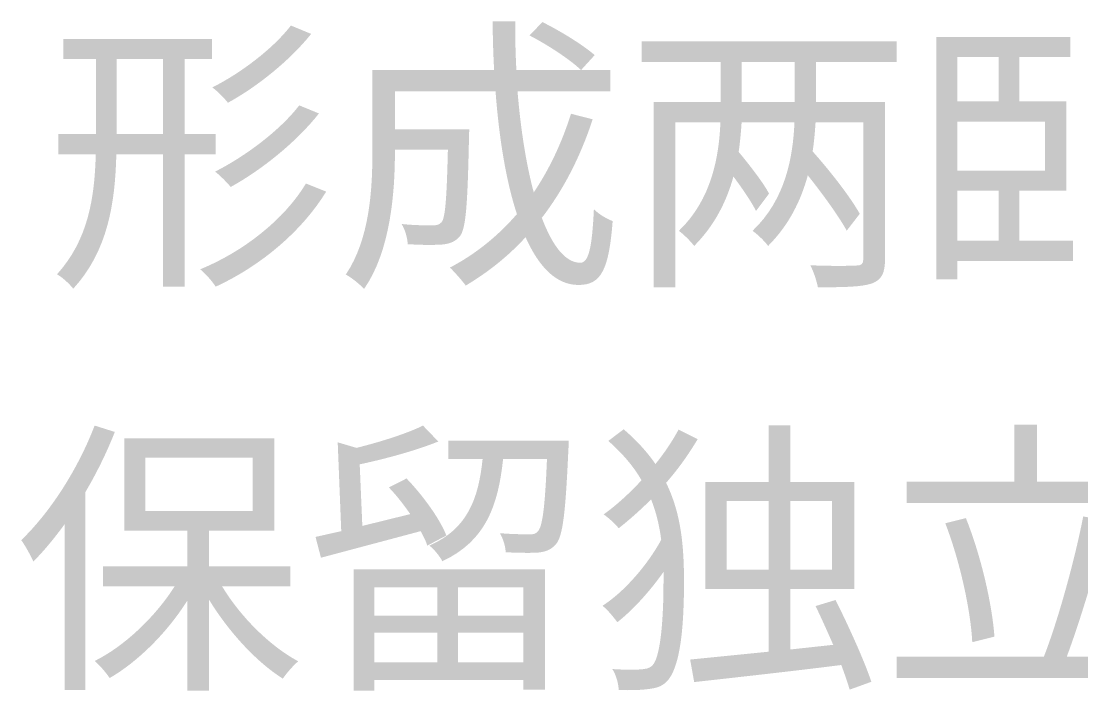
# Model space of a CAD drawing. Header units: millimetres. Extents: x -4600 to 229000, y -4300 to 19460.
# Drawn here: x 61454 to 62505, y 14572 to 15235 of the extents above; entities that cross this region are included whole.
import ezdxf

# ---------------------------------------------------------------- set-up
doc = ezdxf.new("R2010")
doc.units = ezdxf.units.MM
doc.header["$LTSCALE"] = 100
doc.layers.add('A-NOTE', color=7, linetype='Continuous', lineweight=18)

# ---------------------------------------------------------------- blocks, each defined once
blk = doc.blocks.new('A02_SHEET')
at = {"layer": 'A-NOTE'}
h = blk.add_hatch(color=256, dxfattribs=at)
edge = h.paths.add_edge_path()
edge.add_spline(control_points=[(21921, 15235.4), (21921, 15219), (21921.6, 15202.7), (21922.4, 15187)], knot_values=[0, 0, 0, 0, 1, 1, 1, 1], degree=3, periodic=0)
edge.add_line((21922.4, 15187), (21801.8, 15187))
edge.add_line((21801.8, 15187), (21801.8, 15106.4))
edge.add_spline(control_points=[(21801.8, 15106.4), (21801.8, 15069.2), (21799.2, 15019.6), (21775.4, 14984.4)], knot_values=[0, 0, 0, 0, 1, 1, 1, 1], degree=3, periodic=0)
edge.add_spline(control_points=[(21775.4, 14984.4), (21780.6, 14981.8), (21789.8, 14974.4), (21793.5, 14970.1)], knot_values=[0, 0, 0, 0, 1, 1, 1, 1], degree=3, periodic=0)
edge.add_spline(control_points=[(21793.5, 14970.1), (21819.8, 15007.9), (21824.1, 15065.8), (21824.1, 15106.2)], knot_values=[0, 0, 0, 0, 1, 1, 1, 1], degree=3, periodic=0)
edge.add_line((21824.1, 15106.2), (21824.1, 15108.2))
edge.add_line((21824.1, 15108.2), (21876.6, 15108.2))
edge.add_spline(control_points=[(21876.6, 15108.2), (21875.4, 15058.9), (21874, 15040.6), (21870.3, 15036.3), (21868, 15033.7), (21865.4, 15033.1), (21861.1, 15033.1), (21856.2, 15033.1), (21843.9, 15033.1), (21830.7, 15034.5)], knot_values=[0, 0, 0, 0, 1, 1, 1, 2, 2, 2, 3, 3, 3, 3], degree=3, periodic=0)
edge.add_spline(control_points=[(21830.7, 15034.5), (21834.2, 15029.1), (21836.5, 15020.5), (21836.8, 15014.5)], knot_values=[0, 0, 0, 0, 1, 1, 1, 1], degree=3, periodic=0)
edge.add_spline(control_points=[(21836.8, 15014.5), (21850.8, 15013.6), (21864, 15013.6), (21871.4, 15014.2)], knot_values=[0, 0, 0, 0, 1, 1, 1, 1], degree=3, periodic=0)
edge.add_spline(control_points=[(21871.4, 15014.2), (21879.2, 15015.1), (21884, 15017.1), (21888.6, 15022.5)], knot_values=[0, 0, 0, 0, 1, 1, 1, 1], degree=3, periodic=0)
edge.add_spline(control_points=[(21888.6, 15022.5), (21894.6, 15030.2), (21896.1, 15054.6), (21897.5, 15119.1)], knot_values=[0, 0, 0, 0, 1, 1, 1, 1], degree=3, periodic=0)
edge.add_spline(control_points=[(21897.5, 15119.1), (21897.5, 15121.9), (21897.8, 15128.2), (21897.8, 15128.2)], knot_values=[0, 0, 0, 0, 1, 1, 1, 1], degree=3, periodic=0)
edge.add_line((21897.8, 15128.2), (21824.1, 15128.2))
edge.add_line((21824.1, 15128.2), (21824.1, 15166))
edge.add_line((21824.1, 15166), (21923.8, 15166))
edge.add_spline(control_points=[(21923.8, 15166), (21927.3, 15119.6), (21934.2, 15077.2), (21945, 15044.3)], knot_values=[0, 0, 0, 0, 1, 1, 1, 1], degree=3, periodic=0)
edge.add_spline(control_points=[(21945, 15044.3), (21926.1, 15022.5), (21904.1, 15004.7), (21878.6, 14991.3)], knot_values=[0, 0, 0, 0, 1, 1, 1, 1], degree=3, periodic=0)
edge.add_spline(control_points=[(21878.6, 14991.3), (21883.2, 14987), (21890.9, 14978.1), (21894.3, 14973.5)], knot_values=[0, 0, 0, 0, 1, 1, 1, 1], degree=3, periodic=0)
edge.add_spline(control_points=[(21894.3, 14973.5), (21916.4, 14986.7), (21936.2, 15002.4), (21953.6, 15021.4)], knot_values=[0, 0, 0, 0, 1, 1, 1, 1], degree=3, periodic=0)
edge.add_spline(control_points=[(21953.6, 15021.4), (21966.8, 14991.8), (21984, 14974.1), (22006.1, 14974.1), (22028.1, 14974.1), (22036.2, 14988.4), (22039.9, 15037.4)], knot_values=[0, 0, 0, 0, 1, 1, 1, 2, 2, 2, 2], degree=3, periodic=0)
edge.add_spline(control_points=[(22039.9, 15037.4), (22034.1, 15039.4), (22026.1, 15044.3), (22021.3, 15049.1)], knot_values=[0, 0, 0, 0, 1, 1, 1, 1], degree=3, periodic=0)
edge.add_spline(control_points=[(22021.3, 15049.1), (22019.5, 15011), (22016.1, 14996.1), (22007.8, 14996.1), (21993.2, 14996.1), (21980.3, 15012.5), (21969.7, 15040.6)], knot_values=[0, 0, 0, 0, 1, 1, 1, 2, 2, 2, 2], degree=3, periodic=0)
edge.add_spline(control_points=[(21969.7, 15040.6), (21990.9, 15068.1), (22007.8, 15100.7), (22020.1, 15138.2)], knot_values=[0, 0, 0, 0, 1, 1, 1, 1], degree=3, periodic=0)
edge.add_line((22020.1, 15138.2), (21998.6, 15143.7))
edge.add_spline(control_points=[(21998.6, 15143.7), (21989.5, 15114.8), (21977.1, 15088.7), (21961.7, 15065.8)], knot_values=[0, 0, 0, 0, 1, 1, 1, 1], degree=3, periodic=0)
edge.add_spline(control_points=[(21961.7, 15065.8), (21954.2, 15093.6), (21948.8, 15127.6), (21945.6, 15166)], knot_values=[0, 0, 0, 0, 1, 1, 1, 1], degree=3, periodic=0)
edge.add_line((21945.6, 15166), (22037.6, 15166))
edge.add_line((22037.6, 15166), (22037.6, 15187))
edge.add_line((22037.6, 15187), (21944.5, 15187))
edge.add_spline(control_points=[(21944.5, 15187), (21943.6, 15202.7), (21943.3, 15218.8), (21943.3, 15235.4)], knot_values=[0, 0, 0, 0, 1, 1, 1, 1], degree=3, periodic=0)
edge.add_line((21943.3, 15235.4), (21921, 15235.4))
edge = h.paths.add_edge_path(flags=0)
edge.add_spline(control_points=[(21957.4, 15221.3), (21975.7, 15211.9), (21997.8, 15197.3), (22008.6, 15187)], knot_values=[0, 0, 0, 0, 1, 1, 1, 1], degree=3, periodic=0)
edge.add_line((22008.6, 15187), (22022.1, 15201.8))
edge.add_spline(control_points=[(22022.1, 15201.8), (22010.9, 15211.6), (21988.3, 15225.6), (21970.3, 15234.5)], knot_values=[0, 0, 0, 0, 1, 1, 1, 1], degree=3, periodic=0)
edge.add_line((21970.3, 15234.5), (21957.4, 15221.3))
h = blk.add_hatch(color=256, dxfattribs=at)
edge = h.paths.add_edge_path()
edge.add_spline(control_points=[(21721, 15231.1), (21703.2, 15207.9), (21670.6, 15183.5), (21643.1, 15169.8)], knot_values=[0, 0, 0, 0, 1, 1, 1, 1], degree=3, periodic=0)
edge.add_spline(control_points=[(21643.1, 15169.8), (21648.5, 15165.8), (21654.8, 15159.4), (21658.6, 15154.6)], knot_values=[0, 0, 0, 0, 1, 1, 1, 1], degree=3, periodic=0)
edge.add_spline(control_points=[(21658.6, 15154.6), (21687.8, 15170.6), (21719.9, 15196.4), (21741.1, 15222.8)], knot_values=[0, 0, 0, 0, 1, 1, 1, 1], degree=3, periodic=0)
edge.add_line((21741.1, 15222.8), (21721, 15231.1))
h = blk.add_hatch(color=256, dxfattribs=at)
edge = h.paths.add_edge_path()
edge.add_line((21490.4, 15123.6), (21490.4, 15103.6))
edge.add_line((21490.4, 15103.6), (21527.6, 15103.6))
edge.add_spline(control_points=[(21527.6, 15103.6), (21526.5, 15060.9), (21520.2, 15018.8), (21489.2, 14984.7)], knot_values=[0, 0, 0, 0, 1, 1, 1, 1], degree=3, periodic=0)
edge.add_spline(control_points=[(21489.2, 14984.7), (21494.4, 14981.8), (21501.8, 14974.9), (21505.3, 14970.4)], knot_values=[0, 0, 0, 0, 1, 1, 1, 1], degree=3, periodic=0)
edge.add_spline(control_points=[(21505.3, 14970.4), (21539.7, 15007.9), (21546.8, 15055.5), (21548, 15103.6)], knot_values=[0, 0, 0, 0, 1, 1, 1, 1], degree=3, periodic=0)
edge.add_line((21548, 15103.6), (21594.4, 15103.6))
edge.add_line((21594.4, 15103.6), (21594.4, 14972.4))
edge.add_line((21594.4, 14972.4), (21615.6, 14972.4))
edge.add_line((21615.6, 14972.4), (21615.6, 15103.6))
edge.add_line((21615.6, 15103.6), (21646.5, 15103.6))
edge.add_line((21646.5, 15103.6), (21646.5, 15123.6))
edge.add_line((21646.5, 15123.6), (21615.6, 15123.6))
edge.add_line((21615.6, 15123.6), (21615.6, 15197.8))
edge.add_line((21615.6, 15197.8), (21642.8, 15197.8))
edge.add_line((21642.8, 15197.8), (21642.8, 15217.9))
edge.add_line((21642.8, 15217.9), (21495.3, 15217.9))
edge.add_line((21495.3, 15217.9), (21495.3, 15197.8))
edge.add_line((21495.3, 15197.8), (21527.9, 15197.8))
edge.add_line((21527.9, 15197.8), (21527.9, 15123.6))
edge.add_line((21527.9, 15123.6), (21490.4, 15123.6))
h.paths.add_polyline_path([(21594.4, 15197.8), (21594.4, 15123.6), (21548.3, 15123.6), (21548.3, 15197.8), (21594.4, 15197.8)], flags=0)
h = blk.add_hatch(color=256, dxfattribs=at)
edge = h.paths.add_edge_path()
edge.add_line((22080.6, 15155.2), (22080.6, 14971.8))
edge.add_line((22080.6, 14971.8), (22102, 14971.8))
edge.add_line((22102, 14971.8), (22102, 15135.1))
edge.add_line((22102, 15135.1), (22146.7, 15135.1))
edge.add_spline(control_points=[(22146.7, 15135.1), (22145.3, 15101.3), (22138.1, 15058.9), (22105.5, 15027.7)], knot_values=[0, 0, 0, 0, 1, 1, 1, 1], degree=3, periodic=0)
edge.add_spline(control_points=[(22105.5, 15027.7), (22110.4, 15024.2), (22117.2, 15017.3), (22120.7, 15012.8)], knot_values=[0, 0, 0, 0, 1, 1, 1, 1], degree=3, periodic=0)
edge.add_spline(control_points=[(22120.7, 15012.8), (22141.3, 15033.4), (22153, 15057.5), (22159.6, 15081.5)], knot_values=[0, 0, 0, 0, 1, 1, 1, 1], degree=3, periodic=0)
edge.add_spline(control_points=[(22159.6, 15081.5), (22168.5, 15069.5), (22177.4, 15056.6), (22182, 15047.4)], knot_values=[0, 0, 0, 0, 1, 1, 1, 1], degree=3, periodic=0)
edge.add_line((22182, 15047.4), (22194.9, 15064.6))
edge.add_spline(control_points=[(22194.9, 15064.6), (22189.1, 15075.5), (22176.5, 15091.8), (22164.8, 15105.9)], knot_values=[0, 0, 0, 0, 1, 1, 1, 1], degree=3, periodic=0)
edge.add_spline(control_points=[(22164.8, 15105.9), (22166.2, 15115.9), (22167.1, 15125.9), (22167.7, 15135.1)], knot_values=[0, 0, 0, 0, 1, 1, 1, 1], degree=3, periodic=0)
edge.add_line((22167.7, 15135.1), (22220.1, 15135.1))
edge.add_spline(control_points=[(22220.1, 15135.1), (22218.6, 15101.3), (22211.5, 15058.9), (22178.5, 15027.7)], knot_values=[0, 0, 0, 0, 1, 1, 1, 1], degree=3, periodic=0)
edge.add_spline(control_points=[(22178.5, 15027.7), (22183.7, 15024.2), (22190.6, 15017.3), (22194, 15012.8)], knot_values=[0, 0, 0, 0, 1, 1, 1, 1], degree=3, periodic=0)
edge.add_spline(control_points=[(22194, 15012.8), (22214.9, 15033.7), (22226.7, 15058.3), (22233.3, 15082.7)], knot_values=[0, 0, 0, 0, 1, 1, 1, 1], degree=3, periodic=0)
edge.add_spline(control_points=[(22233.3, 15082.7), (22248.4, 15063.8), (22263.9, 15042.3), (22271.9, 15027.9)], knot_values=[0, 0, 0, 0, 1, 1, 1, 1], degree=3, periodic=0)
edge.add_line((22271.9, 15027.9), (22284.8, 15044.6))
edge.add_spline(control_points=[(22284.8, 15044.6), (22275.7, 15060.9), (22256.2, 15086.1), (22238.1, 15106.4)], knot_values=[0, 0, 0, 0, 1, 1, 1, 1], degree=3, periodic=0)
edge.add_spline(control_points=[(22238.1, 15106.4), (22239.6, 15116.2), (22240.4, 15125.9), (22241, 15135.1)], knot_values=[0, 0, 0, 0, 1, 1, 1, 1], degree=3, periodic=0)
edge.add_line((22241, 15135.1), (22288.3, 15135.1))
edge.add_line((22288.3, 15135.1), (22288.3, 14999.6))
edge.add_spline(control_points=[(22288.3, 14999.6), (22288.3, 14995), (22286.5, 14993.3), (22281.1, 14993.3)], knot_values=[0, 0, 0, 0, 1, 1, 1, 1], degree=3, periodic=0)
edge.add_spline(control_points=[(22281.1, 14993.3), (22275.7, 14993), (22256.2, 14992.7), (22235.8, 14993.6)], knot_values=[0, 0, 0, 0, 1, 1, 1, 1], degree=3, periodic=0)
edge.add_spline(control_points=[(22235.8, 14993.6), (22239, 14987.6), (22242.1, 14978.1), (22243.3, 14971.8)], knot_values=[0, 0, 0, 0, 1, 1, 1, 1], degree=3, periodic=0)
edge.add_spline(control_points=[(22243.3, 14971.8), (22269.1, 14971.8), (22286.3, 14972.1), (22296.6, 14975.5)], knot_values=[0, 0, 0, 0, 1, 1, 1, 1], degree=3, periodic=0)
edge.add_spline(control_points=[(22296.6, 14975.5), (22306.6, 14979.2), (22309.8, 14985.8), (22309.8, 14999.3)], knot_values=[0, 0, 0, 0, 1, 1, 1, 1], degree=3, periodic=0)
edge.add_line((22309.8, 14999.3), (22309.8, 15155.2))
edge.add_line((22309.8, 15155.2), (22241.3, 15155.2))
edge.add_line((22241.3, 15155.2), (22241.3, 15195))
edge.add_line((22241.3, 15195), (22321.5, 15195))
edge.add_line((22321.5, 15195), (22321.5, 15215.6))
edge.add_line((22321.5, 15215.6), (22068.8, 15215.6))
edge.add_line((22068.8, 15215.6), (22068.8, 15195))
edge.add_line((22068.8, 15195), (22147, 15195))
edge.add_line((22147, 15195), (22147, 15155.2))
edge.add_line((22147, 15155.2), (22080.6, 15155.2))
h.paths.add_polyline_path([(22167.9, 15195), (22220.4, 15195), (22220.4, 15155.2), (22167.9, 15155.2), (22167.9, 15195)], flags=0)
h = blk.add_hatch(color=256, dxfattribs=at)
h.paths.add_polyline_path([(22360.8, 15219.9), (22360.8, 14979.8), (22381.4, 14979.8), (22381.4, 14997.9), (22496, 14997.9), (22496, 15017.9), (22443, 15017.9), (22443, 15067.5), (22489.4, 15067.5), (22489.4, 15156), (22443, 15156), (22443, 15199.8), (22493.4, 15199.8), (22493.4, 15219.9), (22360.8, 15219.9)])
h.paths.add_polyline_path([(22381.4, 15136), (22468.5, 15136), (22468.5, 15087.3), (22381.4, 15087.3), (22381.4, 15136)], flags=0)
h.paths.add_polyline_path([(22381.4, 15067.5), (22422.6, 15067.5), (22422.6, 15017.9), (22381.4, 15017.9), (22381.4, 15067.5)], flags=0)
h.paths.add_polyline_path([(22381.4, 15156), (22381.4, 15199.8), (22422.6, 15199.8), (22422.6, 15156), (22381.4, 15156)], flags=0)
h = blk.add_hatch(color=256, dxfattribs=at)
edge = h.paths.add_edge_path()
edge.add_spline(control_points=[(21729.3, 15152), (21710.1, 15127.1), (21675.5, 15101.3), (21645.9, 15086.4)], knot_values=[0, 0, 0, 0, 1, 1, 1, 1], degree=3, periodic=0)
edge.add_spline(control_points=[(21645.9, 15086.4), (21651.4, 15082.1), (21657.7, 15075.5), (21661.4, 15071.2)], knot_values=[0, 0, 0, 0, 1, 1, 1, 1], degree=3, periodic=0)
edge.add_spline(control_points=[(21661.4, 15071.2), (21692.1, 15088.1), (21726.7, 15115.9), (21748.8, 15144)], knot_values=[0, 0, 0, 0, 1, 1, 1, 1], degree=3, periodic=0)
edge.add_line((21748.8, 15144), (21729.3, 15152))
h = blk.add_hatch(color=256, dxfattribs=at)
edge = h.paths.add_edge_path()
edge.add_spline(control_points=[(21735.9, 15074.6), (21714.4, 15038.8), (21673.7, 15007), (21631.1, 14989.6)], knot_values=[0, 0, 0, 0, 1, 1, 1, 1], degree=3, periodic=0)
edge.add_spline(control_points=[(21631.1, 14989.6), (21636.8, 14985), (21643.1, 14977.5), (21646.5, 14972.4)], knot_values=[0, 0, 0, 0, 1, 1, 1, 1], degree=3, periodic=0)
edge.add_spline(control_points=[(21646.5, 14972.4), (21690.6, 14992.7), (21731.6, 15026.8), (21756, 15066.6)], knot_values=[0, 0, 0, 0, 1, 1, 1, 1], degree=3, periodic=0)
edge.add_line((21756, 15066.6), (21735.9, 15074.6))
h = blk.add_hatch(color=256, dxfattribs=at)
edge = h.paths.add_edge_path()
edge.add_spline(control_points=[(21526.5, 14834.8), (21509.9, 14791.5), (21482.4, 14748.8), (21453.7, 14721.3)], knot_values=[0, 0, 0, 0, 1, 1, 1, 1], degree=3, periodic=0)
edge.add_spline(control_points=[(21453.7, 14721.3), (21457.4, 14716.5), (21463.7, 14705), (21465.7, 14700.1)], knot_values=[0, 0, 0, 0, 1, 1, 1, 1], degree=3, periodic=0)
edge.add_spline(control_points=[(21465.7, 14700.1), (21476.3, 14710.7), (21486.7, 14723.3), (21496.7, 14737.1)], knot_values=[0, 0, 0, 0, 1, 1, 1, 1], degree=3, periodic=0)
edge.add_line((21496.7, 14737.1), (21496.7, 14572.9))
edge.add_line((21496.7, 14572.9), (21517.3, 14572.9))
edge.add_line((21517.3, 14572.9), (21517.3, 14768.9))
edge.add_spline(control_points=[(21517.3, 14768.9), (21528.5, 14787.8), (21538.5, 14808.2), (21546.5, 14828.5)], knot_values=[0, 0, 0, 0, 1, 1, 1, 1], degree=3, periodic=0)
edge.add_line((21546.5, 14828.5), (21526.5, 14834.8))
h = blk.add_hatch(color=256, dxfattribs=at)
edge = h.paths.add_edge_path()
edge.add_spline(control_points=[(21818.1, 14773.5), (21825.6, 14765.8), (21832.7, 14756.6), (21839.3, 14747.1)], knot_values=[0, 0, 0, 0, 1, 1, 1, 1], degree=3, periodic=0)
edge.add_line((21839.3, 14747.1), (21791.8, 14735.4))
edge.add_line((21791.8, 14735.4), (21789.2, 14796.4))
edge.add_spline(control_points=[(21789.2, 14796.4), (21815.8, 14802.1), (21845.3, 14810.2), (21867.1, 14819)], knot_values=[0, 0, 0, 0, 1, 1, 1, 1], degree=3, periodic=0)
edge.add_line((21867.1, 14819), (21851.9, 14834.8))
edge.add_spline(control_points=[(21851.9, 14834.8), (21836.5, 14827.1), (21810.4, 14818.8), (21786, 14812.7)], knot_values=[0, 0, 0, 0, 1, 1, 1, 1], degree=3, periodic=0)
edge.add_line((21786, 14812.7), (21767.4, 14818.2))
edge.add_line((21767.4, 14818.2), (21770.9, 14730.2))
edge.add_line((21770.9, 14730.2), (21745.4, 14724.5))
edge.add_line((21745.4, 14724.5), (21750.8, 14703.9))
edge.add_line((21750.8, 14703.9), (21849.6, 14730.2))
edge.add_spline(control_points=[(21849.6, 14730.2), (21852.5, 14725.1), (21854.8, 14720.2), (21856.2, 14715.9)], knot_values=[0, 0, 0, 0, 1, 1, 1, 1], degree=3, periodic=0)
edge.add_line((21856.2, 14715.9), (21875.1, 14725.9))
edge.add_spline(control_points=[(21875.1, 14725.9), (21868.6, 14742.5), (21851.7, 14765.8), (21835.6, 14782.4)], knot_values=[0, 0, 0, 0, 1, 1, 1, 1], degree=3, periodic=0)
edge.add_line((21835.6, 14782.4), (21818.1, 14773.5))
h = blk.add_hatch(color=256, dxfattribs=at)
edge = h.paths.add_edge_path()
edge.add_line((22131.6, 14778.9), (22131.6, 14672.9))
edge.add_line((22131.6, 14672.9), (22194.6, 14672.9))
edge.add_line((22194.6, 14672.9), (22194.6, 14610.8))
edge.add_line((22194.6, 14610.8), (22116.7, 14603))
edge.add_line((22116.7, 14603), (22120.7, 14580.7))
edge.add_spline(control_points=[(22120.7, 14580.7), (22159.1, 14585), (22214.1, 14591), (22266.5, 14597.6)], knot_values=[0, 0, 0, 0, 1, 1, 1, 1], degree=3, periodic=0)
edge.add_spline(control_points=[(22266.5, 14597.6), (22269.9, 14588.4), (22272.8, 14580.1), (22274.8, 14573.2)], knot_values=[0, 0, 0, 0, 1, 1, 1, 1], degree=3, periodic=0)
edge.add_line((22274.8, 14573.2), (22296.3, 14581))
edge.add_spline(control_points=[(22296.3, 14581), (22289.4, 14601.6), (22273.9, 14636), (22260.8, 14662)], knot_values=[0, 0, 0, 0, 1, 1, 1, 1], degree=3, periodic=0)
edge.add_line((22260.8, 14662), (22241, 14656))
edge.add_spline(control_points=[(22241, 14656), (22246.7, 14644.3), (22252.7, 14630.8), (22258.5, 14617.6)], knot_values=[0, 0, 0, 0, 1, 1, 1, 1], degree=3, periodic=0)
edge.add_line((22258.5, 14617.6), (22216.1, 14613))
edge.add_line((22216.1, 14613), (22216.1, 14672.9))
edge.add_line((22216.1, 14672.9), (22279.4, 14672.9))
edge.add_line((22279.4, 14672.9), (22279.4, 14778.9))
edge.add_line((22279.4, 14778.9), (22216.1, 14778.9))
edge.add_line((22216.1, 14778.9), (22216.1, 14835.1))
edge.add_line((22216.1, 14835.1), (22194.6, 14835.1))
edge.add_line((22194.6, 14835.1), (22194.6, 14778.9))
edge.add_line((22194.6, 14778.9), (22131.6, 14778.9))
h.paths.add_polyline_path([(22152.8, 14760), (22194.6, 14760), (22194.6, 14692.1), (22152.8, 14692.1), (22152.8, 14760)], flags=0)
h.paths.add_polyline_path([(22216.1, 14760), (22257.3, 14760), (22257.3, 14692.1), (22216.1, 14692.1), (22216.1, 14760)], flags=0)
blk.add_hatch(color=256, dxfattribs=at).paths.add_polyline_path([(22438.1, 14835.7), (22438.1, 14779.2), (22331.2, 14779.2), (22331.2, 14758), (22570.5, 14758), (22570.5, 14779.2), (22460.5, 14779.2), (22460.5, 14835.7), (22438.1, 14835.7)])
h = blk.add_hatch(color=256, dxfattribs=at)
edge = h.paths.add_edge_path()
edge.add_line((21556, 14822.2), (21556, 14730.8))
edge.add_line((21556, 14730.8), (21618.4, 14730.8))
edge.add_line((21618.4, 14730.8), (21618.4, 14695.3))
edge.add_line((21618.4, 14695.3), (21534.8, 14695.3))
edge.add_line((21534.8, 14695.3), (21534.8, 14675.5))
edge.add_line((21534.8, 14675.5), (21605.8, 14675.5))
edge.add_spline(control_points=[(21605.8, 14675.5), (21586.4, 14645.1), (21556, 14616.2), (21526.5, 14601.6)], knot_values=[0, 0, 0, 0, 1, 1, 1, 1], degree=3, periodic=0)
edge.add_spline(control_points=[(21526.5, 14601.6), (21531.4, 14597.6), (21537.9, 14589.8), (21541.4, 14584.7)], knot_values=[0, 0, 0, 0, 1, 1, 1, 1], degree=3, periodic=0)
edge.add_spline(control_points=[(21541.4, 14584.7), (21569.5, 14601), (21598.4, 14629.7), (21618.4, 14661.5)], knot_values=[0, 0, 0, 0, 1, 1, 1, 1], degree=3, periodic=0)
edge.add_line((21618.4, 14661.5), (21618.4, 14572.1))
edge.add_line((21618.4, 14572.1), (21639.9, 14572.1))
edge.add_line((21639.9, 14572.1), (21639.9, 14662.3))
edge.add_spline(control_points=[(21639.9, 14662.3), (21659.1, 14630.8), (21686.6, 14600.7), (21713, 14584.1)], knot_values=[0, 0, 0, 0, 1, 1, 1, 1], degree=3, periodic=0)
edge.add_spline(control_points=[(21713, 14584.1), (21716.7, 14589.6), (21723.3, 14597), (21728.2, 14601.3)], knot_values=[0, 0, 0, 0, 1, 1, 1, 1], degree=3, periodic=0)
edge.add_spline(control_points=[(21728.2, 14601.3), (21700.4, 14616.2), (21671.2, 14645.1), (21652.8, 14675.5)], knot_values=[0, 0, 0, 0, 1, 1, 1, 1], degree=3, periodic=0)
edge.add_line((21652.8, 14675.5), (21720.4, 14675.5))
edge.add_line((21720.4, 14675.5), (21720.4, 14695.3))
edge.add_line((21720.4, 14695.3), (21639.9, 14695.3))
edge.add_line((21639.9, 14695.3), (21639.9, 14730.8))
edge.add_line((21639.9, 14730.8), (21704.7, 14730.8))
edge.add_line((21704.7, 14730.8), (21704.7, 14822.2))
edge.add_line((21704.7, 14822.2), (21556, 14822.2))
h.paths.add_polyline_path([(21576.6, 14803), (21683.2, 14803), (21683.2, 14750.3), (21576.6, 14750.3), (21576.6, 14803)], flags=0)
h = blk.add_hatch(color=256, dxfattribs=at)
edge = h.paths.add_edge_path()
edge.add_spline(control_points=[(22105.2, 14830.8), (22099.2, 14819.6), (22091.4, 14807.9), (22082.3, 14796.7)], knot_values=[0, 0, 0, 0, 1, 1, 1, 1], degree=3, periodic=0)
edge.add_spline(control_points=[(22082.3, 14796.7), (22074.3, 14808.4), (22063.9, 14819.9), (22050.8, 14831.1)], knot_values=[0, 0, 0, 0, 1, 1, 1, 1], degree=3, periodic=0)
edge.add_line((22050.8, 14831.1), (22035.6, 14819.6))
edge.add_spline(control_points=[(22035.6, 14819.6), (22049.9, 14807), (22060.8, 14794.1), (22068.5, 14780.6)], knot_values=[0, 0, 0, 0, 1, 1, 1, 1], degree=3, periodic=0)
edge.add_spline(control_points=[(22068.5, 14780.6), (22056.8, 14768), (22044.2, 14756.3), (22031, 14746.8)], knot_values=[0, 0, 0, 0, 1, 1, 1, 1], degree=3, periodic=0)
edge.add_spline(control_points=[(22031, 14746.8), (22035.9, 14743.4), (22042.5, 14737.4), (22045.9, 14733.1)], knot_values=[0, 0, 0, 0, 1, 1, 1, 1], degree=3, periodic=0)
edge.add_spline(control_points=[(22045.9, 14733.1), (22056.8, 14741.7), (22067.7, 14751.4), (22078, 14761.7)], knot_values=[0, 0, 0, 0, 1, 1, 1, 1], degree=3, periodic=0)
edge.add_spline(control_points=[(22078, 14761.7), (22083.1, 14748.8), (22086.3, 14735.4), (22088, 14721.6)], knot_values=[0, 0, 0, 0, 1, 1, 1, 1], degree=3, periodic=0)
edge.add_spline(control_points=[(22088, 14721.6), (22074.5, 14696.7), (22051.1, 14669.8), (22029.8, 14656.3)], knot_values=[0, 0, 0, 0, 1, 1, 1, 1], degree=3, periodic=0)
edge.add_spline(control_points=[(22029.8, 14656.3), (22035, 14652.3), (22041, 14644.8), (22044.5, 14640)], knot_values=[0, 0, 0, 0, 1, 1, 1, 1], degree=3, periodic=0)
edge.add_spline(control_points=[(22044.5, 14640), (22059.9, 14652), (22076.5, 14670.3), (22090.3, 14689.8)], knot_values=[0, 0, 0, 0, 1, 1, 1, 1], degree=3, periodic=0)
edge.add_line((22090.3, 14689.8), (22090.3, 14680.7))
edge.add_spline(control_points=[(22090.3, 14680.7), (22090.3, 14642.8), (22087.4, 14608.2), (22080.3, 14598.4), (22078, 14595.3), (22075.1, 14594.1), (22070.8, 14593.6), (22064.5, 14592.7), (22053.3, 14592.7), (22039.6, 14593.6)], knot_values=[0, 0, 0, 0, 1, 1, 1, 2, 2, 2, 3, 3, 3, 3], degree=3, periodic=0)
edge.add_spline(control_points=[(22039.6, 14593.6), (22043.3, 14587.6), (22045.6, 14579.8), (22045.9, 14572.9)], knot_values=[0, 0, 0, 0, 1, 1, 1, 1], degree=3, periodic=0)
edge.add_spline(control_points=[(22045.9, 14572.9), (22057.9, 14572.4), (22069.7, 14572.7), (22079.4, 14574.4)], knot_values=[0, 0, 0, 0, 1, 1, 1, 1], degree=3, periodic=0)
edge.add_spline(control_points=[(22079.4, 14574.4), (22086.6, 14575.5), (22092, 14578.7), (22095.7, 14583.8)], knot_values=[0, 0, 0, 0, 1, 1, 1, 1], degree=3, periodic=0)
edge.add_spline(control_points=[(22095.7, 14583.8), (22107.5, 14599.6), (22110.6, 14638.3), (22110.6, 14680.1), (22110.6, 14714.2), (22108.1, 14747.1), (22092.9, 14778.1)], knot_values=[0, 0, 0, 0, 1, 1, 1, 2, 2, 2, 2], degree=3, periodic=0)
edge.add_spline(control_points=[(22092.9, 14778.1), (22104.9, 14791.8), (22115.5, 14806.7), (22124.1, 14821.3)], knot_values=[0, 0, 0, 0, 1, 1, 1, 1], degree=3, periodic=0)
edge.add_line((22124.1, 14821.3), (22105.2, 14830.8))
h = blk.add_hatch(color=256, dxfattribs=at)
edge = h.paths.add_edge_path()
edge.add_line((21877.1, 14819.9), (21877.1, 14801.6))
edge.add_line((21877.1, 14801.6), (21911, 14801.6))
edge.add_spline(control_points=[(21911, 14801.6), (21906.9, 14762.6), (21896.3, 14732.5), (21858.2, 14715.9)], knot_values=[0, 0, 0, 0, 1, 1, 1, 1], degree=3, periodic=0)
edge.add_spline(control_points=[(21858.2, 14715.9), (21862.8, 14712.5), (21868.6, 14705.3), (21871.1, 14700.4)], knot_values=[0, 0, 0, 0, 1, 1, 1, 1], degree=3, periodic=0)
edge.add_spline(control_points=[(21871.1, 14700.4), (21914.1, 14720.5), (21926.4, 14755.4), (21931.3, 14801.6)], knot_values=[0, 0, 0, 0, 1, 1, 1, 1], degree=3, periodic=0)
edge.add_line((21931.3, 14801.6), (21974.8, 14801.6))
edge.add_spline(control_points=[(21974.8, 14801.6), (21972.8, 14753.1), (21970.3, 14734.8), (21965.7, 14729.9)], knot_values=[0, 0, 0, 0, 1, 1, 1, 1], degree=3, periodic=0)
edge.add_spline(control_points=[(21965.7, 14729.9), (21963.7, 14727.4), (21961.1, 14726.8), (21956.8, 14727.1)], knot_values=[0, 0, 0, 0, 1, 1, 1, 1], degree=3, periodic=0)
edge.add_spline(control_points=[(21956.8, 14727.1), (21952.2, 14727.1), (21940.8, 14727.1), (21928.1, 14728.2)], knot_values=[0, 0, 0, 0, 1, 1, 1, 1], degree=3, periodic=0)
edge.add_spline(control_points=[(21928.1, 14728.2), (21931.3, 14723.1), (21933.6, 14715.3), (21933.9, 14709.3)], knot_values=[0, 0, 0, 0, 1, 1, 1, 1], degree=3, periodic=0)
edge.add_spline(control_points=[(21933.9, 14709.3), (21946.8, 14708.7), (21959.4, 14708.5), (21966.2, 14709)], knot_values=[0, 0, 0, 0, 1, 1, 1, 1], degree=3, periodic=0)
edge.add_spline(control_points=[(21966.2, 14709), (21974, 14709.9), (21978.9, 14711.9), (21983.7, 14717.3)], knot_values=[0, 0, 0, 0, 1, 1, 1, 1], degree=3, periodic=0)
edge.add_spline(control_points=[(21983.7, 14717.3), (21990.6, 14725.4), (21993.2, 14748.3), (21996, 14810.7)], knot_values=[0, 0, 0, 0, 1, 1, 1, 1], degree=3, periodic=0)
edge.add_spline(control_points=[(21996, 14810.7), (21996.3, 14813.6), (21996.3, 14819.9), (21996.3, 14819.9)], knot_values=[0, 0, 0, 0, 1, 1, 1, 1], degree=3, periodic=0)
edge.add_line((21996.3, 14819.9), (21877.1, 14819.9))
h = blk.add_hatch(color=256, dxfattribs=at)
edge = h.paths.add_edge_path()
edge.add_spline(control_points=[(22506.3, 14744.8), (22498, 14702.4), (22481.7, 14642.8), (22467.3, 14605.9)], knot_values=[0, 0, 0, 0, 1, 1, 1, 1], degree=3, periodic=0)
edge.add_line((22467.3, 14605.9), (22321.5, 14605.9))
edge.add_line((22321.5, 14605.9), (22321.5, 14584.7))
edge.add_line((22321.5, 14584.7), (22578.5, 14584.7))
edge.add_line((22578.5, 14584.7), (22578.5, 14605.9))
edge.add_line((22578.5, 14605.9), (22490, 14605.9))
edge.add_spline(control_points=[(22490, 14605.9), (22503.7, 14642.6), (22519.8, 14696.7), (22530.9, 14740.3)], knot_values=[0, 0, 0, 0, 1, 1, 1, 1], degree=3, periodic=0)
edge.add_line((22530.9, 14740.3), (22506.3, 14744.8))
edge = h.paths.add_edge_path(flags=0)
edge.add_spline(control_points=[(22369.6, 14738), (22384, 14700.7), (22394.8, 14651.7), (22396.3, 14620.2)], knot_values=[0, 0, 0, 0, 1, 1, 1, 1], degree=3, periodic=0)
edge.add_line((22396.3, 14620.2), (22418.3, 14625.7))
edge.add_spline(control_points=[(22418.3, 14625.7), (22416, 14657.5), (22405.2, 14705.3), (22390, 14743.1)], knot_values=[0, 0, 0, 0, 1, 1, 1, 1], degree=3, periodic=0)
edge.add_line((22390, 14743.1), (22369.6, 14738))
h = blk.add_hatch(color=256, dxfattribs=at)
h.paths.add_polyline_path([(21783.2, 14692.4), (21783.2, 14572.1), (21803.8, 14572.1), (21803.8, 14582.7), (21951.4, 14582.7), (21951.4, 14573.2), (21972.8, 14573.2), (21972.8, 14692.4), (21783.2, 14692.4)])
h.paths.add_polyline_path([(21951.4, 14629.7), (21951.4, 14600.4), (21886.6, 14600.4), (21886.6, 14629.7), (21951.4, 14629.7)], flags=0)
h.paths.add_polyline_path([(21951.4, 14646.6), (21886.6, 14646.6), (21886.6, 14674.6), (21951.4, 14674.6), (21951.4, 14646.6)], flags=0)
h.paths.add_polyline_path([(21803.8, 14629.7), (21866, 14629.7), (21866, 14600.4), (21803.8, 14600.4), (21803.8, 14629.7)], flags=0)
h.paths.add_polyline_path([(21803.8, 14646.6), (21803.8, 14674.6), (21866, 14674.6), (21866, 14646.6), (21803.8, 14646.6)], flags=0)

msp = doc.modelspace()

# ---------------------------------------------------------------- block references
msp.add_blockref('A02_SHEET', (40000, 0))

doc.saveas('drawing.dxf')
